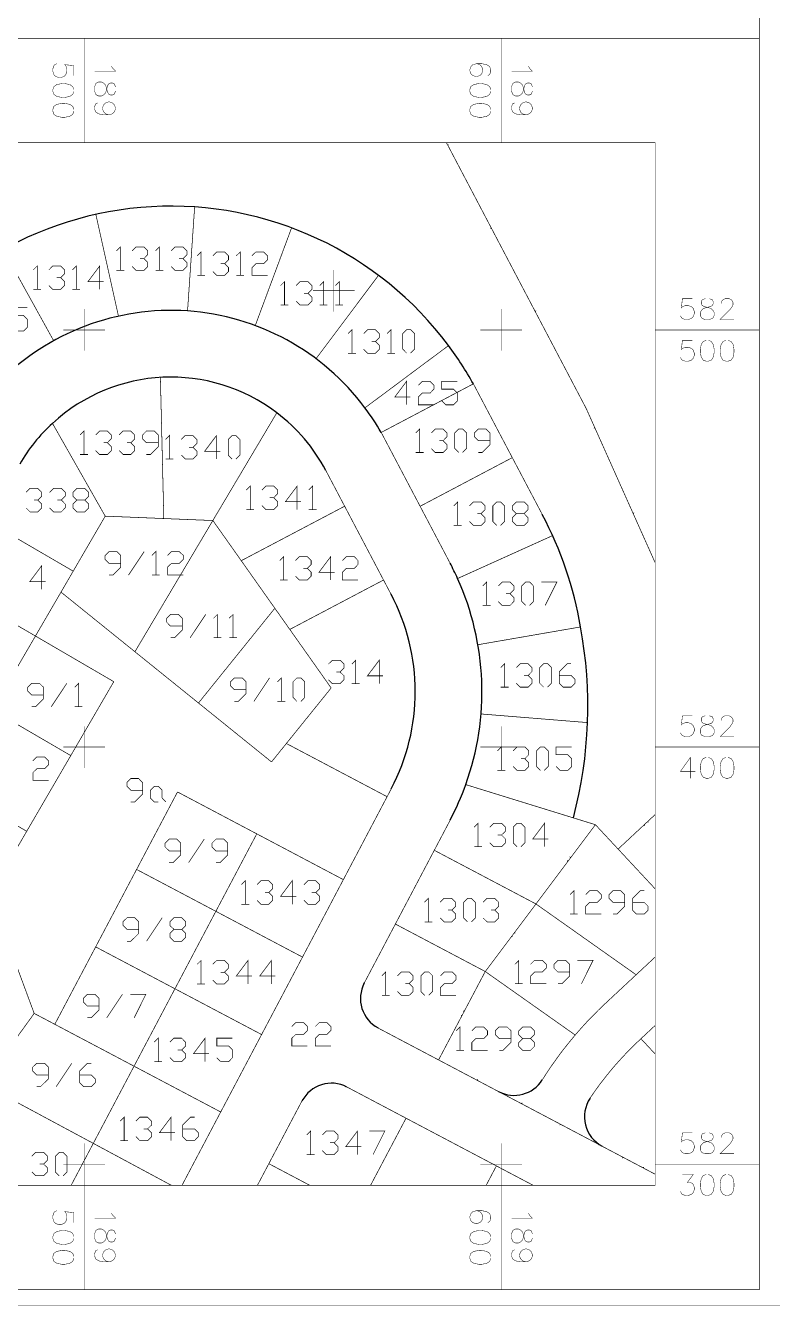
# Model space of a CAD drawing. Extents: x 489 to 720, y 1028 to 1176.
# Drawn here: x 702.1 to 720.23, y 1120.51 to 1151.23 of the extents above; entities that cross this region are included whole.
import ezdxf

# ---------------------------------------------------------------- set-up
doc = ezdxf.new("R2010")
doc.units = 0
doc.header["$MEASUREMENT"] = 0
for name, color, linetype in [('1202', 7, 'Continuous'), ('M1200', 7, 'Continuous'), ('M1280', 7, 'Continuous'), ('TR-SV', 7, 'Continuous'), ('TR_GUSH_MARKS', 7, 'Continuous')]:
    doc.layers.add(name, color=color, linetype=linetype)

msp = doc.modelspace()

# ---------------------------------------------------------------- linework, layer by layer
at = {"color": 136, "linetype": 'Continuous', "ltscale": 0.045455, "const_width": 0.0165}
for points in [[(704.286, 1145.822), (704.379, 1145.916), (704.379, 1145.353)], [(704.661, 1145.822), (704.755, 1145.916), (704.943, 1145.916), (705.036, 1145.822), (705.036, 1145.729), (704.943, 1145.635), (704.849, 1145.635)], [(705.225, 1145.822), (705.318, 1145.916), (705.318, 1145.353)], [(705.6, 1145.822), (705.694, 1145.916), (705.882, 1145.916), (705.975, 1145.822), (705.975, 1145.729), (705.882, 1145.635), (705.787, 1145.635)], [(704.943, 1145.635), (705.036, 1145.541), (705.036, 1145.447), (704.943, 1145.353), (704.755, 1145.353), (704.661, 1145.447)], [(705.882, 1145.635), (705.975, 1145.541), (705.975, 1145.447), (705.882, 1145.353), (705.694, 1145.353), (705.6, 1145.447)], [(706.224, 1145.702), (706.318, 1145.795), (706.318, 1145.232)], [(706.6, 1145.702), (706.693, 1145.795), (706.882, 1145.795), (706.975, 1145.702), (706.975, 1145.607), (706.882, 1145.513), (706.787, 1145.513)], [(706.882, 1145.513), (706.975, 1145.42), (706.975, 1145.326), (706.882, 1145.232), (706.693, 1145.232), (706.6, 1145.326)], [(707.162, 1145.702), (707.257, 1145.795), (707.257, 1145.232)], [(707.538, 1145.702), (707.632, 1145.795), (707.82, 1145.795), (707.913, 1145.702), (707.913, 1145.607), (707.82, 1145.513), (707.632, 1145.513), (707.538, 1145.42), (707.538, 1145.232), (707.913, 1145.232)], [(702.287, 1145.364), (702.382, 1145.459), (702.382, 1144.895)], [(702.663, 1145.364), (702.757, 1145.459), (702.944, 1145.459), (703.038, 1145.364), (703.038, 1145.271), (702.944, 1145.177), (702.851, 1145.177)], [(703.226, 1145.364), (703.32, 1145.459), (703.32, 1144.895)], [(703.977, 1145.084), (703.601, 1145.084), (703.883, 1145.459), (703.883, 1144.895)], [(704.286, 1145.353), (704.474, 1145.353)], [(705.225, 1145.353), (705.412, 1145.353)], [(706.224, 1145.232), (706.412, 1145.232)], [(707.162, 1145.232), (707.351, 1145.232)], [(702.287, 1144.895), (702.475, 1144.895)], [(702.944, 1145.177), (703.038, 1145.084), (703.038, 1144.989), (702.944, 1144.895), (702.757, 1144.895), (702.663, 1144.989)], [(703.226, 1144.895), (703.413, 1144.895)], [(708.226, 1144.989), (708.32, 1145.082), (708.32, 1144.52)], [(708.601, 1144.989), (708.695, 1145.082), (708.883, 1145.082), (708.977, 1144.989), (708.977, 1144.895), (708.883, 1144.802), (708.79, 1144.802)], [(709.165, 1144.989), (709.258, 1145.082), (709.258, 1144.52)], [(709.54, 1144.989), (709.634, 1145.082), (709.634, 1144.52)], [(708.883, 1144.802), (708.977, 1144.707), (708.977, 1144.614), (708.883, 1144.52), (708.695, 1144.52), (708.601, 1144.614)], [(701.77, 1143.99), (701.865, 1143.896), (702.052, 1143.896), (702.146, 1143.99), (702.146, 1144.178), (702.052, 1144.271), (701.77, 1144.271), (701.77, 1144.46), (702.146, 1144.46)], [(708.226, 1144.52), (708.413, 1144.52)], [(709.165, 1144.52), (709.352, 1144.52)], [(709.54, 1144.52), (709.727, 1144.52)], [(709.846, 1143.835), (709.94, 1143.929), (709.94, 1143.365)], [(710.221, 1143.835), (710.316, 1143.929), (710.503, 1143.929), (710.596, 1143.835), (710.596, 1143.741), (710.503, 1143.647), (710.409, 1143.647)], [(710.785, 1143.835), (710.878, 1143.929), (710.878, 1143.365)], [(711.254, 1143.365), (711.16, 1143.46), (711.16, 1143.835), (711.254, 1143.929), (711.347, 1143.929), (711.442, 1143.835), (711.442, 1143.46), (711.347, 1143.365)], [(709.846, 1143.365), (710.034, 1143.365)], [(710.503, 1143.647), (710.596, 1143.554), (710.596, 1143.46), (710.503, 1143.365), (710.316, 1143.365), (710.221, 1143.46)], [(710.785, 1143.365), (710.972, 1143.365)], [(711.345, 1142.314), (710.969, 1142.314), (711.251, 1142.689), (711.251, 1142.126)], [(711.533, 1142.595), (711.627, 1142.689), (711.815, 1142.689), (711.908, 1142.595), (711.908, 1142.502), (711.815, 1142.407), (711.627, 1142.407), (711.533, 1142.314), (711.533, 1142.126), (711.908, 1142.126)], [(712.096, 1142.22), (712.19, 1142.126), (712.377, 1142.126), (712.471, 1142.22), (712.471, 1142.407), (712.377, 1142.502), (712.096, 1142.502), (712.096, 1142.689), (712.471, 1142.689)], [(711.47, 1141.452), (711.565, 1141.546), (711.565, 1140.982)], [(711.846, 1141.452), (711.94, 1141.546), (712.128, 1141.546), (712.221, 1141.452), (712.221, 1141.359), (712.128, 1141.264), (712.034, 1141.264)], [(712.503, 1140.982), (712.409, 1141.077), (712.409, 1141.452), (712.503, 1141.546), (712.597, 1141.546), (712.691, 1141.452), (712.691, 1141.077), (712.597, 1140.982)], [(712.972, 1140.982), (713.067, 1140.982), (713.254, 1141.17), (713.254, 1141.452), (713.16, 1141.546), (712.972, 1141.546), (712.878, 1141.452), (712.878, 1141.359), (712.972, 1141.264), (713.254, 1141.264)], [(703.41, 1141.403), (703.504, 1141.497), (703.504, 1140.934)], [(703.786, 1141.403), (703.879, 1141.497), (704.067, 1141.497), (704.161, 1141.403), (704.161, 1141.31), (704.067, 1141.215), (703.974, 1141.215)], [(704.067, 1141.215), (704.161, 1141.122), (704.161, 1141.028), (704.067, 1140.934), (703.879, 1140.934), (703.786, 1141.028)], [(704.349, 1141.403), (704.443, 1141.497), (704.63, 1141.497), (704.725, 1141.403), (704.725, 1141.31), (704.63, 1141.215), (704.536, 1141.215)], [(704.63, 1141.215), (704.725, 1141.122), (704.725, 1141.028), (704.63, 1140.934), (704.443, 1140.934), (704.349, 1141.028)], [(705.005, 1140.934), (705.1, 1140.934), (705.287, 1141.122), (705.287, 1141.403), (705.194, 1141.497), (705.005, 1141.497), (704.912, 1141.403), (704.912, 1141.31), (705.005, 1141.215), (705.287, 1141.215)], [(705.466, 1141.295), (705.56, 1141.388), (705.56, 1140.826)], [(705.842, 1141.295), (705.935, 1141.388), (706.122, 1141.388), (706.217, 1141.295), (706.217, 1141.201), (706.122, 1141.106), (706.029, 1141.106)], [(706.78, 1141.013), (706.404, 1141.013), (706.686, 1141.388), (706.686, 1140.826)], [(707.061, 1140.826), (706.968, 1140.919), (706.968, 1141.295), (707.061, 1141.388), (707.155, 1141.388), (707.25, 1141.295), (707.25, 1140.919), (707.155, 1140.826)], [(712.128, 1141.264), (712.221, 1141.17), (712.221, 1141.077), (712.128, 1140.982), (711.94, 1140.982), (711.846, 1141.077)], [(703.41, 1140.934), (703.599, 1140.934)], [(706.122, 1141.106), (706.217, 1141.013), (706.217, 1140.919), (706.122, 1140.826), (705.935, 1140.826), (705.842, 1140.919)], [(711.47, 1140.982), (711.659, 1140.982)], [(705.466, 1140.826), (705.653, 1140.826)], [(702.116, 1140.027), (702.21, 1140.12), (702.397, 1140.12), (702.492, 1140.027), (702.492, 1139.932), (702.397, 1139.839), (702.304, 1139.839)], [(702.679, 1140.027), (702.774, 1140.12), (702.961, 1140.12), (703.054, 1140.027), (703.054, 1139.932), (702.961, 1139.839), (702.867, 1139.839)], [(703.524, 1139.839), (703.618, 1139.745), (703.618, 1139.651), (703.524, 1139.557), (703.336, 1139.557), (703.242, 1139.651), (703.242, 1139.745), (703.336, 1139.839), (703.524, 1139.839), (703.618, 1139.932), (703.618, 1140.027), (703.524, 1140.12), (703.336, 1140.12), (703.242, 1140.027), (703.242, 1139.932), (703.336, 1139.839)], [(707.402, 1140.082), (707.496, 1140.176), (707.496, 1139.613)], [(707.778, 1140.082), (707.871, 1140.176), (708.06, 1140.176), (708.153, 1140.082), (708.153, 1139.988), (708.06, 1139.894), (707.966, 1139.894)], [(708.717, 1139.801), (708.341, 1139.801), (708.622, 1140.176), (708.622, 1139.613)], [(708.904, 1140.082), (708.997, 1140.176), (708.997, 1139.613)], [(702.397, 1139.839), (702.492, 1139.745), (702.492, 1139.651), (702.397, 1139.557), (702.21, 1139.557), (702.116, 1139.651)], [(702.961, 1139.839), (703.054, 1139.745), (703.054, 1139.651), (702.961, 1139.557), (702.774, 1139.557), (702.679, 1139.651)], [(708.06, 1139.894), (708.153, 1139.801), (708.153, 1139.706), (708.06, 1139.613), (707.871, 1139.613), (707.778, 1139.706)], [(712.384, 1139.702), (712.478, 1139.795), (712.478, 1139.232)], [(712.759, 1139.702), (712.853, 1139.795), (713.041, 1139.795), (713.135, 1139.702), (713.135, 1139.607), (713.041, 1139.514), (712.946, 1139.514)], [(713.416, 1139.232), (713.322, 1139.326), (713.322, 1139.702), (713.416, 1139.795), (713.51, 1139.795), (713.604, 1139.702), (713.604, 1139.326), (713.51, 1139.232)], [(714.074, 1139.514), (714.167, 1139.42), (714.167, 1139.326), (714.074, 1139.232), (713.885, 1139.232), (713.792, 1139.326), (713.792, 1139.42), (713.885, 1139.514), (714.074, 1139.514), (714.167, 1139.607), (714.167, 1139.702), (714.074, 1139.795), (713.885, 1139.795), (713.792, 1139.702), (713.792, 1139.607), (713.885, 1139.514)], [(707.402, 1139.613), (707.591, 1139.613)], [(708.904, 1139.613), (709.092, 1139.613)], [(713.041, 1139.514), (713.135, 1139.42), (713.135, 1139.326), (713.041, 1139.232), (712.853, 1139.232), (712.759, 1139.326)], [(712.384, 1139.232), (712.571, 1139.232)], [(704.105, 1138.041), (704.2, 1138.041), (704.387, 1138.229), (704.387, 1138.511), (704.293, 1138.604), (704.105, 1138.604), (704.012, 1138.511), (704.012, 1138.416), (704.105, 1138.323), (704.387, 1138.323)], [(704.575, 1138.041), (704.951, 1138.604)], [(705.138, 1138.511), (705.232, 1138.604), (705.232, 1138.041)], [(705.513, 1138.511), (705.608, 1138.604), (705.795, 1138.604), (705.89, 1138.511), (705.89, 1138.416), (705.795, 1138.323), (705.608, 1138.323), (705.513, 1138.229), (705.513, 1138.041), (705.89, 1138.041)], [(708.209, 1138.388), (708.303, 1138.482), (708.303, 1137.919)], [(708.585, 1138.388), (708.678, 1138.482), (708.867, 1138.482), (708.96, 1138.388), (708.96, 1138.295), (708.867, 1138.201), (708.772, 1138.201)], [(709.524, 1138.106), (709.147, 1138.106), (709.429, 1138.482), (709.429, 1137.919)], [(709.711, 1138.388), (709.805, 1138.482), (709.993, 1138.482), (710.086, 1138.388), (710.086, 1138.295), (709.993, 1138.201), (709.805, 1138.201), (709.711, 1138.106), (709.711, 1137.919), (710.086, 1137.919)], [(702.582, 1137.884), (702.205, 1137.884), (702.487, 1138.259), (702.487, 1137.696)], [(708.867, 1138.201), (708.96, 1138.106), (708.96, 1138.013), (708.867, 1137.919), (708.678, 1137.919), (708.585, 1138.013)], [(705.138, 1138.041), (705.326, 1138.041)], [(708.209, 1137.919), (708.397, 1137.919)], [(713.078, 1137.779), (713.171, 1137.873), (713.171, 1137.31)], [(713.453, 1137.779), (713.547, 1137.873), (713.735, 1137.873), (713.828, 1137.779), (713.828, 1137.686), (713.735, 1137.591), (713.641, 1137.591)], [(714.11, 1137.31), (714.017, 1137.404), (714.017, 1137.779), (714.11, 1137.873), (714.204, 1137.873), (714.297, 1137.779), (714.297, 1137.404), (714.204, 1137.31)], [(714.486, 1137.873), (714.861, 1137.873), (714.579, 1137.31)], [(713.735, 1137.591), (713.828, 1137.498), (713.828, 1137.404), (713.735, 1137.31), (713.547, 1137.31), (713.453, 1137.404)], [(713.078, 1137.31), (713.266, 1137.31)], [(705.584, 1136.534), (705.678, 1136.534), (705.866, 1136.721), (705.866, 1137.003), (705.771, 1137.096), (705.584, 1137.096), (705.491, 1137.003), (705.491, 1136.909), (705.584, 1136.815), (705.866, 1136.815)], [(706.053, 1136.534), (706.429, 1137.096)], [(706.617, 1137.003), (706.71, 1137.096), (706.71, 1136.534)], [(706.992, 1137.003), (707.086, 1137.096), (707.086, 1136.534)], [(706.617, 1136.534), (706.804, 1136.534)], [(706.992, 1136.534), (707.179, 1136.534)], [(709.374, 1135.903), (709.468, 1135.996), (709.655, 1135.996), (709.749, 1135.903), (709.749, 1135.809), (709.655, 1135.714), (709.561, 1135.714)], [(709.936, 1135.903), (710.03, 1135.996), (710.03, 1135.434)], [(710.687, 1135.621), (710.312, 1135.621), (710.594, 1135.996), (710.594, 1135.434)], [(709.655, 1135.714), (709.749, 1135.621), (709.749, 1135.527), (709.655, 1135.434), (709.468, 1135.434), (709.374, 1135.527)], [(713.51, 1135.819), (713.604, 1135.912), (713.604, 1135.349)], [(713.886, 1135.819), (713.979, 1135.912), (714.168, 1135.912), (714.261, 1135.819), (714.261, 1135.724), (714.168, 1135.63), (714.074, 1135.63)], [(714.543, 1135.349), (714.449, 1135.443), (714.449, 1135.819), (714.543, 1135.912), (714.637, 1135.912), (714.73, 1135.819), (714.73, 1135.443), (714.637, 1135.349)], [(714.918, 1135.63), (715.2, 1135.63), (715.294, 1135.537), (715.294, 1135.443), (715.2, 1135.349), (715.012, 1135.349), (714.918, 1135.443), (714.918, 1135.724), (715.107, 1135.912), (715.2, 1135.912)], [(702.25, 1134.878), (702.343, 1134.878), (702.532, 1135.065), (702.532, 1135.347), (702.437, 1135.441), (702.25, 1135.441), (702.155, 1135.347), (702.155, 1135.254), (702.25, 1135.16), (702.532, 1135.16)], [(702.719, 1134.878), (703.094, 1135.441)], [(703.282, 1135.347), (703.376, 1135.441), (703.376, 1134.878)], [(707.116, 1135.007), (707.21, 1135.007), (707.397, 1135.195), (707.397, 1135.477), (707.303, 1135.571), (707.116, 1135.571), (707.021, 1135.477), (707.021, 1135.382), (707.116, 1135.289), (707.397, 1135.289)], [(707.585, 1135.007), (707.96, 1135.571)], [(708.149, 1135.477), (708.242, 1135.571), (708.242, 1135.007)], [(708.618, 1135.007), (708.524, 1135.102), (708.524, 1135.477), (708.618, 1135.571), (708.711, 1135.571), (708.805, 1135.477), (708.805, 1135.102), (708.711, 1135.007)], [(709.936, 1135.434), (710.125, 1135.434)], [(714.168, 1135.63), (714.261, 1135.537), (714.261, 1135.443), (714.168, 1135.349), (713.979, 1135.349), (713.886, 1135.443)], [(713.51, 1135.349), (713.699, 1135.349)], [(703.282, 1134.878), (703.469, 1134.878)], [(708.149, 1135.007), (708.336, 1135.007)], [(713.433, 1133.821), (713.527, 1133.914), (713.527, 1133.352)], [(713.809, 1133.821), (713.902, 1133.914), (714.09, 1133.914), (714.184, 1133.821), (714.184, 1133.727), (714.09, 1133.632), (713.996, 1133.632)], [(714.466, 1133.352), (714.371, 1133.445), (714.371, 1133.821), (714.466, 1133.914), (714.559, 1133.914), (714.653, 1133.821), (714.653, 1133.445), (714.559, 1133.352)], [(714.841, 1133.445), (714.935, 1133.352), (715.122, 1133.352), (715.217, 1133.445), (715.217, 1133.632), (715.122, 1133.727), (714.841, 1133.727), (714.841, 1133.914), (715.217, 1133.914)], [(702.278, 1133.579), (702.372, 1133.673), (702.56, 1133.673), (702.654, 1133.579), (702.654, 1133.486), (702.56, 1133.391), (702.372, 1133.391), (702.278, 1133.298), (702.278, 1133.11), (702.654, 1133.11)], [(714.09, 1133.632), (714.184, 1133.539), (714.184, 1133.445), (714.09, 1133.352), (713.902, 1133.352), (713.809, 1133.445)], [(713.433, 1133.352), (713.62, 1133.352)], [(704.629, 1132.594), (704.724, 1132.594), (704.911, 1132.782), (704.911, 1133.063), (704.818, 1133.157), (704.629, 1133.157), (704.536, 1133.063), (704.536, 1132.97), (704.629, 1132.876), (704.911, 1132.876)], [(705.287, 1132.594), (705.193, 1132.594), (705.099, 1132.688), (705.099, 1132.876), (705.193, 1132.97), (705.287, 1132.97), (705.38, 1132.876), (705.38, 1132.688)], [(705.38, 1132.688), (705.475, 1132.594)], [(712.874, 1131.988), (712.968, 1132.082), (712.968, 1131.519)], [(713.249, 1131.988), (713.343, 1132.082), (713.53, 1132.082), (713.625, 1131.988), (713.625, 1131.894), (713.53, 1131.801), (713.436, 1131.801)], [(713.905, 1131.519), (713.812, 1131.613), (713.812, 1131.988), (713.905, 1132.082), (714, 1132.082), (714.094, 1131.988), (714.094, 1131.613), (714, 1131.519)], [(714.657, 1131.706), (714.282, 1131.706), (714.563, 1132.082), (714.563, 1131.519)], [(705.549, 1131.137), (705.642, 1131.137), (705.83, 1131.326), (705.83, 1131.606), (705.736, 1131.701), (705.549, 1131.701), (705.454, 1131.606), (705.454, 1131.513), (705.549, 1131.419), (705.83, 1131.419)], [(706.018, 1131.137), (706.393, 1131.701)], [(706.675, 1131.137), (706.769, 1131.137), (706.957, 1131.326), (706.957, 1131.606), (706.862, 1131.701), (706.675, 1131.701), (706.58, 1131.606), (706.58, 1131.513), (706.675, 1131.419), (706.957, 1131.419)], [(713.53, 1131.801), (713.625, 1131.706), (713.625, 1131.613), (713.53, 1131.519), (713.343, 1131.519), (713.249, 1131.613)], [(712.874, 1131.519), (713.061, 1131.519)], [(707.286, 1130.609), (707.379, 1130.703), (707.379, 1130.139)], [(707.661, 1130.609), (707.755, 1130.703), (707.943, 1130.703), (708.036, 1130.609), (708.036, 1130.515), (707.943, 1130.421), (707.849, 1130.421)], [(708.6, 1130.327), (708.225, 1130.327), (708.505, 1130.703), (708.505, 1130.139)], [(708.787, 1130.609), (708.882, 1130.703), (709.069, 1130.703), (709.163, 1130.609), (709.163, 1130.515), (709.069, 1130.421), (708.975, 1130.421)], [(715.175, 1130.371), (715.268, 1130.464), (715.268, 1129.902)], [(715.55, 1130.371), (715.644, 1130.464), (715.832, 1130.464), (715.925, 1130.371), (715.925, 1130.277), (715.832, 1130.182), (715.644, 1130.182), (715.55, 1130.089), (715.55, 1129.902), (715.925, 1129.902)], [(716.207, 1129.902), (716.301, 1129.902), (716.488, 1130.089), (716.488, 1130.371), (716.394, 1130.464), (716.207, 1130.464), (716.113, 1130.371), (716.113, 1130.277), (716.207, 1130.182), (716.488, 1130.182)], [(716.676, 1130.182), (716.958, 1130.182), (717.051, 1130.089), (717.051, 1129.995), (716.958, 1129.902), (716.77, 1129.902), (716.676, 1129.995), (716.676, 1130.277), (716.863, 1130.464), (716.958, 1130.464)], [(707.943, 1130.421), (708.036, 1130.327), (708.036, 1130.234), (707.943, 1130.139), (707.755, 1130.139), (707.661, 1130.234)], [(709.069, 1130.421), (709.163, 1130.327), (709.163, 1130.234), (709.069, 1130.139), (708.882, 1130.139), (708.787, 1130.234)], [(711.682, 1130.186), (711.775, 1130.279), (711.775, 1129.716)], [(712.057, 1130.186), (712.151, 1130.279), (712.338, 1130.279), (712.432, 1130.186), (712.432, 1130.091), (712.338, 1129.998), (712.244, 1129.998)], [(712.713, 1129.716), (712.62, 1129.81), (712.62, 1130.186), (712.713, 1130.279), (712.808, 1130.279), (712.901, 1130.186), (712.901, 1129.81), (712.808, 1129.716)], [(713.088, 1130.186), (713.183, 1130.279), (713.37, 1130.279), (713.465, 1130.186), (713.465, 1130.091), (713.37, 1129.998), (713.277, 1129.998)], [(707.286, 1130.139), (707.474, 1130.139)], [(712.338, 1129.998), (712.432, 1129.904), (712.432, 1129.81), (712.338, 1129.716), (712.151, 1129.716), (712.057, 1129.81)], [(713.37, 1129.998), (713.465, 1129.904), (713.465, 1129.81), (713.37, 1129.716), (713.183, 1129.716), (713.088, 1129.81)], [(715.175, 1129.902), (715.362, 1129.902)], [(704.54, 1129.252), (704.633, 1129.252), (704.821, 1129.439), (704.821, 1129.721), (704.727, 1129.814), (704.54, 1129.814), (704.445, 1129.721), (704.445, 1129.627), (704.54, 1129.534), (704.821, 1129.534)], [(705.009, 1129.252), (705.384, 1129.814)], [(705.853, 1129.534), (705.947, 1129.439), (705.947, 1129.345), (705.853, 1129.252), (705.666, 1129.252), (705.571, 1129.345), (705.571, 1129.439), (705.666, 1129.534), (705.853, 1129.534), (705.947, 1129.627), (705.947, 1129.721), (705.853, 1129.814), (705.666, 1129.814), (705.571, 1129.721), (705.571, 1129.627), (705.666, 1129.534)], [(711.682, 1129.716), (711.869, 1129.716)], [(706.222, 1128.696), (706.316, 1128.789), (706.316, 1128.227)], [(706.597, 1128.696), (706.692, 1128.789), (706.879, 1128.789), (706.974, 1128.696), (706.974, 1128.602), (706.879, 1128.507), (706.785, 1128.507)], [(707.536, 1128.414), (707.161, 1128.414), (707.443, 1128.789), (707.443, 1128.227)], [(708.1, 1128.414), (707.724, 1128.414), (708.005, 1128.789), (708.005, 1128.227)], [(713.852, 1128.698), (713.946, 1128.791), (713.946, 1128.229)], [(714.228, 1128.698), (714.321, 1128.791), (714.51, 1128.791), (714.603, 1128.698), (714.603, 1128.604), (714.51, 1128.51), (714.321, 1128.51), (714.228, 1128.416), (714.228, 1128.229), (714.603, 1128.229)], [(714.885, 1128.229), (714.979, 1128.229), (715.167, 1128.416), (715.167, 1128.698), (715.072, 1128.791), (714.885, 1128.791), (714.791, 1128.698), (714.791, 1128.604), (714.885, 1128.51), (715.167, 1128.51)], [(715.354, 1128.791), (715.729, 1128.791), (715.449, 1128.229)], [(706.879, 1128.507), (706.974, 1128.414), (706.974, 1128.32), (706.879, 1128.227), (706.692, 1128.227), (706.597, 1128.32)], [(710.657, 1128.421), (710.751, 1128.515), (710.751, 1127.952)], [(711.032, 1128.421), (711.126, 1128.515), (711.313, 1128.515), (711.408, 1128.421), (711.408, 1128.328), (711.313, 1128.234), (711.22, 1128.234)], [(711.688, 1127.952), (711.595, 1128.046), (711.595, 1128.421), (711.688, 1128.515), (711.783, 1128.515), (711.877, 1128.421), (711.877, 1128.046), (711.783, 1127.952)], [(712.065, 1128.421), (712.158, 1128.515), (712.346, 1128.515), (712.44, 1128.421), (712.44, 1128.328), (712.346, 1128.234), (712.158, 1128.234), (712.065, 1128.139), (712.065, 1127.952), (712.44, 1127.952)], [(706.222, 1128.227), (706.41, 1128.227)], [(711.313, 1128.234), (711.408, 1128.139), (711.408, 1128.046), (711.313, 1127.952), (711.126, 1127.952), (711.032, 1128.046)], [(713.852, 1128.229), (714.041, 1128.229)], [(703.583, 1127.413), (703.677, 1127.413), (703.865, 1127.602), (703.865, 1127.882), (703.771, 1127.977), (703.583, 1127.977), (703.49, 1127.882), (703.49, 1127.789), (703.583, 1127.695), (703.865, 1127.695)], [(704.052, 1127.413), (704.428, 1127.977)], [(704.616, 1127.977), (704.991, 1127.977), (704.71, 1127.413)], [(710.657, 1127.952), (710.844, 1127.952)], [(708.496, 1127.203), (708.591, 1127.297), (708.778, 1127.297), (708.871, 1127.203), (708.871, 1127.11), (708.778, 1127.015), (708.591, 1127.015), (708.496, 1126.921), (708.496, 1126.734), (708.871, 1126.734)], [(709.059, 1127.203), (709.153, 1127.297), (709.341, 1127.297), (709.435, 1127.203), (709.435, 1127.11), (709.341, 1127.015), (709.153, 1127.015), (709.059, 1126.921), (709.059, 1126.734), (709.435, 1126.734)], [(712.443, 1127.102), (712.537, 1127.195), (712.537, 1126.632)], [(712.818, 1127.102), (712.912, 1127.195), (713.1, 1127.195), (713.194, 1127.102), (713.194, 1127.007), (713.1, 1126.914), (712.912, 1126.914), (712.818, 1126.82), (712.818, 1126.632), (713.194, 1126.632)], [(713.476, 1126.632), (713.569, 1126.632), (713.757, 1126.82), (713.757, 1127.102), (713.663, 1127.195), (713.476, 1127.195), (713.382, 1127.102), (713.382, 1127.007), (713.476, 1126.914), (713.757, 1126.914)], [(714.226, 1126.914), (714.32, 1126.82), (714.32, 1126.726), (714.226, 1126.632), (714.038, 1126.632), (713.945, 1126.726), (713.945, 1126.82), (714.038, 1126.914), (714.226, 1126.914), (714.32, 1127.007), (714.32, 1127.102), (714.226, 1127.195), (714.038, 1127.195), (713.945, 1127.102), (713.945, 1127.007), (714.038, 1126.914)], [(705.193, 1126.83), (705.287, 1126.924), (705.287, 1126.361)], [(705.569, 1126.83), (705.662, 1126.924), (705.851, 1126.924), (705.944, 1126.83), (705.944, 1126.737), (705.851, 1126.643), (705.757, 1126.643)], [(706.508, 1126.549), (706.132, 1126.549), (706.413, 1126.924), (706.413, 1126.361)], [(706.695, 1126.455), (706.79, 1126.361), (706.977, 1126.361), (707.07, 1126.455), (707.07, 1126.643), (706.977, 1126.737), (706.695, 1126.737), (706.695, 1126.924), (707.07, 1126.924)], [(705.851, 1126.643), (705.944, 1126.549), (705.944, 1126.455), (705.851, 1126.361), (705.662, 1126.361), (705.569, 1126.455)], [(712.443, 1126.632), (712.63, 1126.632)], [(702.369, 1125.761), (702.462, 1125.761), (702.65, 1125.948), (702.65, 1126.23), (702.557, 1126.323), (702.369, 1126.323), (702.275, 1126.23), (702.275, 1126.136), (702.369, 1126.041), (702.65, 1126.041)], [(702.838, 1125.761), (703.213, 1126.323)], [(703.401, 1126.041), (703.683, 1126.041), (703.776, 1125.948), (703.776, 1125.854), (703.683, 1125.761), (703.495, 1125.761), (703.401, 1125.854), (703.401, 1126.136), (703.588, 1126.323), (703.683, 1126.323)], [(705.193, 1126.361), (705.382, 1126.361)], [(704.376, 1124.935), (704.47, 1125.028), (704.47, 1124.465)], [(704.752, 1124.935), (704.845, 1125.028), (705.033, 1125.028), (705.127, 1124.935), (705.127, 1124.84), (705.033, 1124.747), (704.94, 1124.747)], [(705.691, 1124.653), (705.315, 1124.653), (705.596, 1125.028), (705.596, 1124.465)], [(705.878, 1124.747), (706.16, 1124.747), (706.253, 1124.653), (706.253, 1124.56), (706.16, 1124.465), (705.971, 1124.465), (705.878, 1124.56), (705.878, 1124.84), (706.066, 1125.028), (706.16, 1125.028)], [(705.033, 1124.747), (705.127, 1124.653), (705.127, 1124.56), (705.033, 1124.465), (704.845, 1124.465), (704.752, 1124.56)], [(708.852, 1124.601), (708.946, 1124.695), (708.946, 1124.131)], [(709.228, 1124.601), (709.321, 1124.695), (709.51, 1124.695), (709.603, 1124.601), (709.603, 1124.507), (709.51, 1124.413), (709.416, 1124.413)], [(710.167, 1124.32), (709.791, 1124.32), (710.072, 1124.695), (710.072, 1124.131)], [(710.354, 1124.695), (710.729, 1124.695), (710.447, 1124.131)], [(704.376, 1124.465), (704.565, 1124.465)], [(709.51, 1124.413), (709.603, 1124.32), (709.603, 1124.226), (709.51, 1124.131), (709.321, 1124.131), (709.228, 1124.226)], [(702.253, 1124.09), (702.347, 1124.184), (702.535, 1124.184), (702.629, 1124.09), (702.629, 1123.996), (702.535, 1123.902), (702.442, 1123.902)], [(702.911, 1123.621), (702.817, 1123.714), (702.817, 1124.09), (702.911, 1124.184), (703.004, 1124.184), (703.099, 1124.09), (703.099, 1123.714), (703.004, 1123.621)], [(708.852, 1124.131), (709.041, 1124.131)], [(702.535, 1123.902), (702.629, 1123.809), (702.629, 1123.714), (702.535, 1123.621), (702.347, 1123.621), (702.253, 1123.714)]]:
    msp.add_lwpolyline(points, dxfattribs=at)
at = {"layer": '1202', "color": 7, "linetype": 'Continuous', "ltscale": 0.045455, "const_width": 0.0112}
for points in [[(709.502, 1145.366), (709.502, 1144.365)], [(710.003, 1144.865), (709.002, 1144.865)]]:
    msp.add_lwpolyline(points, dxfattribs=at)
at = {"layer": 'M1200', "color": 7, "linetype": 'Continuous', "ltscale": 0.045455, "const_width": 0.0112}
for points in [[(692.19, 1123.391), (717.218, 1123.391), (717.218, 1148.42), (692.19, 1148.42)], [(717.218, 1148.42), (692.19, 1148.42), (692.19, 1123.391)]]:
    msp.add_lwpolyline(points, dxfattribs=at)
at = {"layer": 'M1280', "color": 7, "linetype": 'Continuous', "ltscale": 0.045455, "const_width": 0.0112}
for points in [[(720.221, 1120.515), (675.028, 1120.515), (675.028, 1157.399), (720.221, 1157.399)], [(689.687, 1150.923), (689.687, 1152.424), (719.721, 1152.424), (719.721, 1150.923)], [(689.687, 1120.889), (719.721, 1120.889), (719.721, 1150.923), (689.687, 1150.923)]]:
    msp.add_lwpolyline(points, dxfattribs=at)
at = {"layer": 'TR-SV', "color": 7, "linetype": 'Continuous', "ltscale": 0.045455, "const_width": 0.0112}
for points in [[(703.51, 1150.923), (703.51, 1148.42)], [(713.521, 1150.923), (713.521, 1148.42)], [(703.26, 1150.029), (703.26, 1150.268), (703.045, 1150.291), (703.069, 1150.268), (703.093, 1150.196), (703.093, 1150.124), (703.069, 1150.053), (703.021, 1150.005), (702.95, 1149.981), (702.902, 1149.981), (702.83, 1150.005), (702.783, 1150.053), (702.759, 1150.124), (702.759, 1150.196), (702.783, 1150.268), (702.807, 1150.291), (702.854, 1150.315)], [(704.166, 1150.255), (704.19, 1150.207), (704.261, 1150.136), (703.76, 1150.136)], [(713.2, 1150.029), (713.247, 1150.053), (713.271, 1150.124), (713.271, 1150.172), (713.247, 1150.244), (713.176, 1150.291), (713.057, 1150.315), (712.937, 1150.315), (712.842, 1150.291), (712.794, 1150.244), (712.77, 1150.172), (712.77, 1150.148), (712.794, 1150.077), (712.842, 1150.029), (712.913, 1150.005), (712.937, 1150.005), (713.009, 1150.029), (713.057, 1150.077), (713.08, 1150.148), (713.08, 1150.172), (713.057, 1150.244), (713.009, 1150.291), (712.937, 1150.315)], [(714.177, 1150.255), (714.201, 1150.207), (714.272, 1150.136), (713.771, 1150.136)], [(703.26, 1149.695), (703.236, 1149.766), (703.165, 1149.814), (703.045, 1149.838), (702.974, 1149.838), (702.854, 1149.814), (702.783, 1149.766), (702.759, 1149.695), (702.759, 1149.647), (702.783, 1149.576), (702.854, 1149.529), (702.974, 1149.505), (703.045, 1149.505), (703.165, 1149.529), (703.236, 1149.576), (703.26, 1149.647)], [(704.261, 1149.755), (704.237, 1149.827), (704.19, 1149.851), (704.142, 1149.851), (704.094, 1149.827), (704.07, 1149.779), (704.046, 1149.684), (704.022, 1149.612), (703.975, 1149.564), (703.927, 1149.54), (703.855, 1149.54), (703.808, 1149.564), (703.784, 1149.588), (703.76, 1149.66), (703.76, 1149.755), (703.784, 1149.827), (703.808, 1149.851), (703.855, 1149.874), (703.927, 1149.874), (703.975, 1149.851), (704.022, 1149.803), (704.046, 1149.731), (704.07, 1149.636), (704.094, 1149.588), (704.142, 1149.564), (704.19, 1149.564), (704.237, 1149.588), (704.261, 1149.66)], [(713.271, 1149.695), (713.247, 1149.766), (713.176, 1149.814), (713.057, 1149.838), (712.985, 1149.838), (712.866, 1149.814), (712.794, 1149.766), (712.77, 1149.695), (712.77, 1149.647), (712.794, 1149.576), (712.866, 1149.529), (712.985, 1149.505), (713.057, 1149.505), (713.176, 1149.529), (713.247, 1149.576), (713.271, 1149.647)], [(714.272, 1149.755), (714.249, 1149.827), (714.201, 1149.851), (714.153, 1149.851), (714.105, 1149.827), (714.082, 1149.779), (714.058, 1149.684), (714.034, 1149.612), (713.986, 1149.564), (713.938, 1149.54), (713.867, 1149.54), (713.819, 1149.564), (713.795, 1149.588), (713.771, 1149.66), (713.771, 1149.755), (713.795, 1149.827), (713.819, 1149.851), (713.867, 1149.874), (713.938, 1149.874), (713.986, 1149.851), (714.034, 1149.803), (714.058, 1149.731), (714.082, 1149.636), (714.105, 1149.588), (714.153, 1149.564), (714.201, 1149.564), (714.249, 1149.588), (714.272, 1149.66)], [(703.26, 1149.219), (703.236, 1149.29), (703.165, 1149.338), (703.045, 1149.362), (702.974, 1149.362), (702.854, 1149.338), (702.783, 1149.29), (702.759, 1149.219), (702.759, 1149.171), (702.783, 1149.099), (702.854, 1149.052), (702.974, 1149.028), (703.045, 1149.028), (703.165, 1149.052), (703.236, 1149.099), (703.26, 1149.171)], [(704.094, 1149.087), (704.022, 1149.111), (703.975, 1149.159), (703.951, 1149.23), (703.951, 1149.254), (703.975, 1149.326), (704.022, 1149.373), (704.094, 1149.397), (704.118, 1149.397), (704.19, 1149.373), (704.237, 1149.326), (704.261, 1149.254), (704.261, 1149.23), (704.237, 1149.159), (704.19, 1149.111), (704.094, 1149.087), (703.975, 1149.087), (703.855, 1149.111), (703.784, 1149.159), (703.76, 1149.23), (703.76, 1149.278), (703.784, 1149.349), (703.832, 1149.373)], [(713.271, 1149.219), (713.247, 1149.29), (713.176, 1149.338), (713.057, 1149.362), (712.985, 1149.362), (712.866, 1149.338), (712.794, 1149.29), (712.77, 1149.219), (712.77, 1149.171), (712.794, 1149.099), (712.866, 1149.052), (712.985, 1149.028), (713.057, 1149.028), (713.176, 1149.052), (713.247, 1149.099), (713.271, 1149.171)], [(714.105, 1149.087), (714.034, 1149.111), (713.986, 1149.159), (713.962, 1149.23), (713.962, 1149.254), (713.986, 1149.326), (714.034, 1149.373), (714.105, 1149.397), (714.129, 1149.397), (714.201, 1149.373), (714.249, 1149.326), (714.272, 1149.254), (714.272, 1149.23), (714.249, 1149.159), (714.201, 1149.111), (714.105, 1149.087), (713.986, 1149.087), (713.867, 1149.111), (713.795, 1149.159), (713.771, 1149.23), (713.771, 1149.278), (713.795, 1149.349), (713.843, 1149.373)], [(718.112, 1144.674), (717.874, 1144.674), (717.85, 1144.46), (717.874, 1144.484), (717.945, 1144.507), (718.017, 1144.507), (718.088, 1144.484), (718.136, 1144.436), (718.16, 1144.364), (718.16, 1144.316), (718.136, 1144.245), (718.088, 1144.198), (718.017, 1144.174), (717.945, 1144.174), (717.874, 1144.198), (717.85, 1144.222), (717.826, 1144.269)], [(718.422, 1144.674), (718.351, 1144.651), (718.327, 1144.603), (718.327, 1144.555), (718.351, 1144.507), (718.399, 1144.484), (718.494, 1144.46), (718.566, 1144.436), (718.613, 1144.388), (718.637, 1144.34), (718.637, 1144.269), (718.613, 1144.222), (718.59, 1144.198), (718.518, 1144.174), (718.422, 1144.174), (718.351, 1144.198), (718.327, 1144.222), (718.303, 1144.269), (718.303, 1144.34), (718.327, 1144.388), (718.375, 1144.436), (718.446, 1144.46), (718.542, 1144.484), (718.59, 1144.507), (718.613, 1144.555), (718.613, 1144.603), (718.59, 1144.651), (718.518, 1144.674)], [(718.803, 1144.555), (718.803, 1144.579), (718.827, 1144.627), (718.851, 1144.651), (718.899, 1144.674), (718.994, 1144.674), (719.042, 1144.651), (719.066, 1144.627), (719.09, 1144.579), (719.09, 1144.531), (719.066, 1144.484), (719.018, 1144.412), (718.779, 1144.174), (719.113, 1144.174)], [(703.51, 1144.424), (703.51, 1143.423)], [(713.521, 1144.424), (713.521, 1143.423)], [(704.01, 1143.923), (703.009, 1143.923)], [(714.021, 1143.923), (713.02, 1143.923)], [(717.218, 1143.923), (719.721, 1143.923)], [(718.112, 1143.673), (717.874, 1143.673), (717.85, 1143.459), (717.874, 1143.482), (717.945, 1143.506), (718.017, 1143.506), (718.088, 1143.482), (718.136, 1143.435), (718.16, 1143.363), (718.16, 1143.315), (718.136, 1143.244), (718.088, 1143.197), (718.017, 1143.173), (717.945, 1143.173), (717.874, 1143.197), (717.85, 1143.221), (717.826, 1143.268)], [(718.446, 1143.673), (718.375, 1143.649), (718.327, 1143.578), (718.303, 1143.459), (718.303, 1143.387), (718.327, 1143.268), (718.375, 1143.197), (718.446, 1143.173), (718.494, 1143.173), (718.566, 1143.197), (718.613, 1143.268), (718.637, 1143.387), (718.637, 1143.459), (718.613, 1143.578), (718.566, 1143.649), (718.494, 1143.673)], [(718.922, 1143.673), (718.851, 1143.649), (718.803, 1143.578), (718.779, 1143.459), (718.779, 1143.387), (718.803, 1143.268), (718.851, 1143.197), (718.922, 1143.173), (718.97, 1143.173), (719.042, 1143.197), (719.09, 1143.268), (719.113, 1143.387), (719.113, 1143.459), (719.09, 1143.578), (719.042, 1143.649), (718.97, 1143.673)], [(718.112, 1134.663), (717.874, 1134.663), (717.85, 1134.448), (717.874, 1134.472), (717.945, 1134.496), (718.017, 1134.496), (718.088, 1134.472), (718.136, 1134.424), (718.16, 1134.353), (718.16, 1134.305), (718.136, 1134.234), (718.088, 1134.186), (718.017, 1134.163), (717.945, 1134.163), (717.874, 1134.186), (717.85, 1134.21), (717.826, 1134.257)], [(718.422, 1134.663), (718.351, 1134.639), (718.327, 1134.591), (718.327, 1134.544), (718.351, 1134.496), (718.399, 1134.472), (718.494, 1134.448), (718.566, 1134.424), (718.613, 1134.377), (718.637, 1134.329), (718.637, 1134.257), (718.613, 1134.21), (718.59, 1134.186), (718.518, 1134.163), (718.422, 1134.163), (718.351, 1134.186), (718.327, 1134.21), (718.303, 1134.257), (718.303, 1134.329), (718.327, 1134.377), (718.375, 1134.424), (718.446, 1134.448), (718.542, 1134.472), (718.59, 1134.496), (718.613, 1134.544), (718.613, 1134.591), (718.59, 1134.639), (718.518, 1134.663)], [(718.803, 1134.544), (718.803, 1134.568), (718.827, 1134.615), (718.851, 1134.639), (718.899, 1134.663), (718.994, 1134.663), (719.042, 1134.639), (719.066, 1134.615), (719.09, 1134.568), (719.09, 1134.52), (719.066, 1134.472), (719.018, 1134.401), (718.779, 1134.163), (719.113, 1134.163)], [(703.51, 1134.413), (703.51, 1133.412)], [(713.521, 1134.413), (713.521, 1133.412)], [(704.01, 1133.912), (703.009, 1133.912)], [(714.021, 1133.912), (713.02, 1133.912)], [(717.218, 1133.912), (719.721, 1133.912)], [(718.065, 1133.162), (718.065, 1133.662), (717.826, 1133.328), (718.184, 1133.328)], [(718.446, 1133.662), (718.375, 1133.638), (718.327, 1133.566), (718.303, 1133.447), (718.303, 1133.376), (718.327, 1133.256), (718.375, 1133.185), (718.446, 1133.162), (718.494, 1133.162), (718.566, 1133.185), (718.613, 1133.256), (718.637, 1133.376), (718.637, 1133.447), (718.613, 1133.566), (718.566, 1133.638), (718.494, 1133.662)], [(718.922, 1133.662), (718.851, 1133.638), (718.803, 1133.566), (718.779, 1133.447), (718.779, 1133.376), (718.803, 1133.256), (718.851, 1133.185), (718.922, 1133.162), (718.97, 1133.162), (719.042, 1133.185), (719.09, 1133.256), (719.113, 1133.376), (719.113, 1133.447), (719.09, 1133.566), (719.042, 1133.638), (718.97, 1133.662)], [(718.112, 1124.652), (717.874, 1124.652), (717.85, 1124.437), (717.874, 1124.461), (717.945, 1124.485), (718.017, 1124.485), (718.088, 1124.461), (718.136, 1124.413), (718.16, 1124.341), (718.16, 1124.294), (718.136, 1124.222), (718.088, 1124.174), (718.017, 1124.151), (717.945, 1124.151), (717.874, 1124.174), (717.85, 1124.198), (717.826, 1124.246)], [(718.422, 1124.652), (718.351, 1124.628), (718.327, 1124.58), (718.327, 1124.532), (718.351, 1124.485), (718.399, 1124.461), (718.494, 1124.437), (718.566, 1124.413), (718.613, 1124.365), (718.637, 1124.318), (718.637, 1124.246), (718.613, 1124.198), (718.59, 1124.174), (718.518, 1124.151), (718.422, 1124.151), (718.351, 1124.174), (718.327, 1124.198), (718.303, 1124.246), (718.303, 1124.318), (718.327, 1124.365), (718.375, 1124.413), (718.446, 1124.437), (718.542, 1124.461), (718.59, 1124.485), (718.613, 1124.532), (718.613, 1124.58), (718.59, 1124.628), (718.518, 1124.652)], [(718.803, 1124.532), (718.803, 1124.556), (718.827, 1124.604), (718.851, 1124.628), (718.899, 1124.652), (718.994, 1124.652), (719.042, 1124.628), (719.066, 1124.604), (719.09, 1124.556), (719.09, 1124.509), (719.066, 1124.461), (719.018, 1124.389), (718.779, 1124.151), (719.113, 1124.151)], [(703.51, 1124.402), (703.51, 1123.401)], [(713.521, 1124.402), (713.521, 1123.401)], [(704.01, 1123.901), (703.009, 1123.901)], [(714.021, 1123.901), (713.02, 1123.901)], [(717.218, 1123.901), (719.721, 1123.901)], [(703.51, 1123.391), (703.51, 1120.889)], [(713.521, 1123.391), (713.521, 1120.889)], [(717.874, 1123.651), (718.136, 1123.651), (717.993, 1123.46), (718.065, 1123.46), (718.112, 1123.436), (718.136, 1123.412), (718.16, 1123.34), (718.16, 1123.293), (718.136, 1123.221), (718.088, 1123.173), (718.017, 1123.149), (717.945, 1123.149), (717.874, 1123.173), (717.85, 1123.197), (717.826, 1123.245)], [(718.446, 1123.651), (718.375, 1123.627), (718.327, 1123.555), (718.303, 1123.436), (718.303, 1123.364), (718.327, 1123.245), (718.375, 1123.173), (718.446, 1123.149), (718.494, 1123.149), (718.566, 1123.173), (718.613, 1123.245), (718.637, 1123.364), (718.637, 1123.436), (718.613, 1123.555), (718.566, 1123.627), (718.494, 1123.651)], [(718.922, 1123.651), (718.851, 1123.627), (718.803, 1123.555), (718.779, 1123.436), (718.779, 1123.364), (718.803, 1123.245), (718.851, 1123.173), (718.922, 1123.149), (718.97, 1123.149), (719.042, 1123.173), (719.09, 1123.245), (719.113, 1123.364), (719.113, 1123.436), (719.09, 1123.555), (719.042, 1123.627), (718.97, 1123.651)], [(703.26, 1122.497), (703.26, 1122.736), (703.045, 1122.76), (703.069, 1122.736), (703.093, 1122.664), (703.093, 1122.593), (703.069, 1122.521), (703.021, 1122.473), (702.95, 1122.449), (702.902, 1122.449), (702.83, 1122.473), (702.783, 1122.521), (702.759, 1122.593), (702.759, 1122.664), (702.783, 1122.736), (702.807, 1122.76), (702.854, 1122.784)], [(713.2, 1122.497), (713.247, 1122.521), (713.271, 1122.593), (713.271, 1122.64), (713.247, 1122.712), (713.176, 1122.76), (713.057, 1122.784), (712.937, 1122.784), (712.842, 1122.76), (712.794, 1122.712), (712.77, 1122.64), (712.77, 1122.616), (712.794, 1122.545), (712.842, 1122.497), (712.913, 1122.473), (712.937, 1122.473), (713.009, 1122.497), (713.057, 1122.545), (713.08, 1122.616), (713.08, 1122.64), (713.057, 1122.712), (713.009, 1122.76), (712.937, 1122.784)], [(704.166, 1122.724), (704.19, 1122.677), (704.261, 1122.605), (703.76, 1122.605)], [(714.177, 1122.724), (714.201, 1122.677), (714.272, 1122.605), (713.771, 1122.605)], [(703.26, 1122.164), (703.236, 1122.236), (703.165, 1122.284), (703.045, 1122.307), (702.974, 1122.307), (702.854, 1122.284), (702.783, 1122.236), (702.759, 1122.164), (702.759, 1122.116), (702.783, 1122.045), (702.854, 1121.997), (702.974, 1121.973), (703.045, 1121.973), (703.165, 1121.997), (703.236, 1122.045), (703.26, 1122.116)], [(704.261, 1122.223), (704.237, 1122.295), (704.19, 1122.319), (704.142, 1122.319), (704.094, 1122.295), (704.07, 1122.247), (704.046, 1122.152), (704.022, 1122.08), (703.975, 1122.032), (703.927, 1122.009), (703.855, 1122.009), (703.808, 1122.032), (703.784, 1122.056), (703.76, 1122.128), (703.76, 1122.223), (703.784, 1122.295), (703.808, 1122.319), (703.855, 1122.343), (703.927, 1122.343), (703.975, 1122.319), (704.022, 1122.271), (704.046, 1122.199), (704.07, 1122.104), (704.094, 1122.056), (704.142, 1122.032), (704.19, 1122.032), (704.237, 1122.056), (704.261, 1122.128)], [(713.271, 1122.164), (713.247, 1122.236), (713.176, 1122.284), (713.057, 1122.307), (712.985, 1122.307), (712.866, 1122.284), (712.794, 1122.236), (712.77, 1122.164), (712.77, 1122.116), (712.794, 1122.045), (712.866, 1121.997), (712.985, 1121.973), (713.057, 1121.973), (713.176, 1121.997), (713.247, 1122.045), (713.271, 1122.116)], [(714.272, 1122.223), (714.249, 1122.295), (714.201, 1122.319), (714.153, 1122.319), (714.105, 1122.295), (714.082, 1122.247), (714.058, 1122.152), (714.034, 1122.08), (713.986, 1122.032), (713.938, 1122.009), (713.867, 1122.009), (713.819, 1122.032), (713.795, 1122.056), (713.771, 1122.128), (713.771, 1122.223), (713.795, 1122.295), (713.819, 1122.319), (713.867, 1122.343), (713.938, 1122.343), (713.986, 1122.319), (714.034, 1122.271), (714.058, 1122.199), (714.082, 1122.104), (714.105, 1122.056), (714.153, 1122.032), (714.201, 1122.032), (714.249, 1122.056), (714.272, 1122.128)], [(704.094, 1121.556), (704.022, 1121.58), (703.975, 1121.628), (703.951, 1121.699), (703.951, 1121.723), (703.975, 1121.795), (704.022, 1121.843), (704.094, 1121.866), (704.118, 1121.866), (704.19, 1121.843), (704.237, 1121.795), (704.261, 1121.723), (704.261, 1121.699), (704.237, 1121.628), (704.19, 1121.58), (704.094, 1121.556), (703.975, 1121.556), (703.855, 1121.58), (703.784, 1121.628), (703.76, 1121.699), (703.76, 1121.747), (703.784, 1121.819), (703.832, 1121.843)], [(714.105, 1121.556), (714.034, 1121.58), (713.986, 1121.628), (713.962, 1121.699), (713.962, 1121.723), (713.986, 1121.795), (714.034, 1121.843), (714.105, 1121.866), (714.129, 1121.866), (714.201, 1121.843), (714.249, 1121.795), (714.272, 1121.723), (714.272, 1121.699), (714.249, 1121.628), (714.201, 1121.58), (714.105, 1121.556), (713.986, 1121.556), (713.867, 1121.58), (713.795, 1121.628), (713.771, 1121.699), (713.771, 1121.747), (713.795, 1121.819), (713.843, 1121.843)], [(703.26, 1121.687), (703.236, 1121.759), (703.165, 1121.806), (703.045, 1121.83), (702.974, 1121.83), (702.854, 1121.806), (702.783, 1121.759), (702.759, 1121.687), (702.759, 1121.639), (702.783, 1121.568), (702.854, 1121.52), (702.974, 1121.496), (703.045, 1121.496), (703.165, 1121.52), (703.236, 1121.568), (703.26, 1121.639)], [(713.271, 1121.687), (713.247, 1121.759), (713.176, 1121.806), (713.057, 1121.83), (712.985, 1121.83), (712.866, 1121.806), (712.794, 1121.759), (712.77, 1121.687), (712.77, 1121.639), (712.794, 1121.568), (712.866, 1121.52), (712.985, 1121.496), (713.057, 1121.496), (713.176, 1121.52), (713.247, 1121.568), (713.271, 1121.639)]]:
    msp.add_lwpolyline(points, dxfattribs=at)
at = {"layer": 'TR-SV', "color": 136, "linetype": 'Continuous', "ltscale": 0.045455, "const_width": 0.0165}
for points in [[(716.016, 1141.028), (715.566, 1142.034), (712.207, 1148.42)], [(712.258, 1148.364), (712.238, 1148.361)], [(712.26, 1148.364), (712.241, 1148.354)], [(712.258, 1148.363), (712.244, 1148.349)], [(705.992, 1144.379), (706.162, 1146.876)], [(704.333, 1144.254), (703.79, 1146.697)], [(707.618, 1144.029), (708.49, 1146.374)], [(713.27, 1146.351), (713.29, 1146.361)], [(713.272, 1146.353), (713.286, 1146.365)], [(713.272, 1146.352), (713.292, 1146.355)], [(702.778, 1143.663), (701.565, 1145.853)], [(709.077, 1143.232), (710.578, 1145.235)], [(714.355, 1144.377), (714.336, 1144.373)], [(714.358, 1144.378), (714.338, 1144.368)], [(714.355, 1144.376), (714.342, 1144.362)], [(710.252, 1142.054), (712.259, 1143.549)], [(705.422, 1139.397), (705.34, 1142.782)], [(712.855, 1142.63), (710.642, 1141.463)], [(714.509, 1139.494), (712.855, 1142.63)], [(704.728, 1136.199), (708.136, 1141.936)], [(702.749, 1141.681), (704.015, 1139.454), (699.774, 1132.169)], [(715.75, 1141.568), (715.77, 1141.577)], [(715.752, 1141.57), (715.767, 1141.582)], [(715.752, 1141.569), (715.772, 1141.571)], [(712.295, 1138.327), (710.642, 1141.463)], [(717.218, 1138.339), (716.016, 1141.028)], [(713.79, 1140.859), (711.576, 1139.691)], [(710.878, 1137.579), (709.311, 1140.552)], [(707.282, 1138.385), (709.765, 1139.693)], [(706.6, 1139.349), (704.015, 1139.454)], [(716.708, 1139.529), (716.687, 1139.527)], [(716.71, 1139.53), (716.69, 1139.521)], [(716.708, 1139.528), (716.693, 1139.515)], [(703.246, 1138.134), (701.17, 1139.343)], [(706.6, 1139.349), (709.44, 1135.33)], [(712.476, 1137.957), (714.757, 1138.987)], [(708.447, 1136.735), (710.697, 1137.921)], [(704.221, 1135.481), (700.263, 1137.786)], [(708.008, 1133.555), (702.953, 1137.631)], [(708.088, 1137.243), (706.254, 1134.969)], [(712.963, 1136.368), (715.429, 1136.795)], [(704.221, 1135.481), (701.25, 1130.378)], [(709.44, 1135.33), (708.008, 1133.555)], [(703.188, 1133.707), (701.307, 1134.803)], [(713.04, 1134.706), (715.596, 1134.499)], [(708.365, 1133.997), (710.784, 1132.72)], [(702.13, 1131.89), (700.249, 1132.986)], [(710.884, 1132.911), (708.752, 1128.87)], [(715.785, 1132.048), (712.672, 1133.01)], [(705.751, 1132.834), (702.804, 1127.257)], [(705.751, 1132.834), (709.734, 1130.729)], [(712.302, 1132.165), (710.235, 1128.248)], [(717.218, 1123.659), (712.019, 1126.402), (713.14, 1128.524), (715.785, 1132.048), (716.33, 1131.463), (717.218, 1132.29)], [(717.218, 1123.659), (712.019, 1126.402), (713.14, 1128.524), (715.785, 1132.048), (716.33, 1131.463), (717.218, 1132.29)], [(716.968, 1132.031), (716.952, 1132.04)], [(716.97, 1132.029), (716.955, 1132.045)], [(716.969, 1132.031), (716.961, 1132.049)], [(717.05, 1132.107), (717.034, 1132.116)], [(717.052, 1132.105), (717.037, 1132.121)], [(717.051, 1132.107), (717.043, 1132.126)], [(707.654, 1131.828), (703.196, 1123.391)], [(714.357, 1130.146), (711.916, 1131.434)], [(716.33, 1131.463), (717.218, 1130.51)], [(715.108, 1131.184), (715.125, 1131.17)], [(715.11, 1131.182), (715.128, 1131.176)], [(715.11, 1131.181), (715.12, 1131.165)], [(715.188, 1131.255), (715.177, 1131.271), (715.195, 1131.264)], [(715.175, 1131.272), (715.192, 1131.26)], [(704.769, 1130.974), (708.752, 1128.87)], [(701.107, 1125.855), (702.31, 1127.518), (701.25, 1130.378), (699.205, 1130.656)], [(714.357, 1130.146), (716.763, 1128.446)], [(713.14, 1128.524), (710.982, 1129.663)], [(713.788, 1129.356), (713.77, 1129.363)], [(713.791, 1129.355), (713.772, 1129.369)], [(713.788, 1129.357), (713.777, 1129.373)], [(713.855, 1129.446), (713.837, 1129.453)], [(713.858, 1129.445), (713.84, 1129.459)], [(713.855, 1129.447), (713.844, 1129.463)], [(703.786, 1129.115), (707.77, 1127.011)], [(708.752, 1128.87), (705.858, 1123.391)], [(716.003, 1127.738), (717.218, 1128.87)], [(713.14, 1128.524), (715.3, 1126.999)], [(716.003, 1127.738), (715.862, 1127.603), (715.724, 1127.464), (715.587, 1127.322), (715.455, 1127.177), (715.326, 1127.03), (715.199, 1126.879), (715.076, 1126.727), (714.955, 1126.571), (714.84, 1126.413), (714.726, 1126.253), (714.617, 1126.09), (714.51, 1125.924)], [(702.31, 1127.518), (706.787, 1125.153)], [(712.561, 1127.476), (712.58, 1127.465)], [(712.563, 1127.476), (712.583, 1127.471)], [(712.563, 1127.474), (712.577, 1127.461)], [(712.613, 1127.574), (712.633, 1127.564)], [(712.616, 1127.574), (712.635, 1127.57)], [(712.616, 1127.573), (712.629, 1127.56)], [(710.57, 1127.166), (712.019, 1126.402)], [(716.878, 1126.911), (717.218, 1127.228)], [(717.218, 1126.546), (716.878, 1126.911), (716.741, 1126.781), (716.608, 1126.649), (716.477, 1126.513), (716.349, 1126.374), (716.225, 1126.234), (716.104, 1126.089), (715.987, 1125.941), (715.872, 1125.791), (715.762, 1125.638), (715.655, 1125.484)], [(712.942, 1125.915), (712.957, 1125.929), (712.953, 1125.91)], [(712.958, 1125.931), (712.947, 1125.912)], [(714.292, 1123.391), (709.821, 1125.751)], [(703.729, 1124.399), (701.722, 1125.477)], [(708.738, 1125.416), (707.669, 1123.391)], [(714.02, 1125.368), (714.007, 1125.354)], [(714.021, 1125.37), (714.011, 1125.351)], [(714.021, 1125.368), (714.017, 1125.348)], [(711.238, 1125.003), (710.386, 1123.391)], [(714.929, 1124.841), (714.94, 1124.861)], [(714.93, 1124.844), (714.934, 1124.863)], [(714.932, 1124.844), (714.945, 1124.857)], [(703.729, 1124.399), (705.605, 1123.391)], [(716.436, 1124.047), (716.446, 1124.066)], [(716.437, 1124.049), (716.441, 1124.068)], [(716.438, 1124.048), (716.452, 1124.062)], [(708.929, 1123.391), (707.944, 1123.911)], [(713.407, 1123.857), (713.161, 1123.391)], [(716.941, 1123.827), (716.927, 1123.813)], [(716.942, 1123.829), (716.932, 1123.81)], [(716.942, 1123.827), (716.938, 1123.807)]]:
    msp.add_lwpolyline(points, dxfattribs=at)
at = {"layer": 'TR-SV', "color": 136, "linetype": 'Continuous', "ltscale": 0.045455}
for centre, radius, start, end in [((705.594, 1138.586), 8.309, 36.6834, 149.7492), ((705.594, 1138.586), 5.806, 36.6834, 135.4834), ((705.604, 1138.572), 8.309, 29.2346, 36.7987), ((705.594, 1138.586), 4.205, 52.8168, 132.5885), ((705.594, 1138.586), 4.205, 27.8778, 52.8168), ((705.61, 1138.565), 5.806, 29.9432, 36.936), ((705.594, 1138.586), 4.205, 132.5885, 149.7492), ((706.453, 1135.24), 9.11, 9.8328, 27.8394), ((706.453, 1135.24), 6.607, 24.2908, 27.8558), ((706.453, 1135.24), 6.607, 340.2795, 384.2853), ((706.453, 1135.24), 5.006, 332.2815, 387.8613), ((705.092, 1134.891), 10.511, 345.2344, 370.4315), ((706.453, 1135.24), 6.607, 332.265, 340.2795), ((710.944, 1127.876), 0.8, 152.1826, 242.1826), ((713.833, 1126.351), 0.8, 242.1826, 327.865), ((709.447, 1125.043), 0.8, 62.1881, 152.1497), ((716.321, 1125.038), 0.8, 146.1786, 242.1826)]:
    msp.add_arc(centre, radius, start, end, dxfattribs=at)
at = {"layer": 'TR_GUSH_MARKS', "color": 18, "linetype": 'Continuous', "ltscale": 0.045455, "const_width": 0.0112}
for points in [[(712.246, 1148.344), (712.26, 1148.364), (712.235, 1148.365)], [(713.284, 1146.372), (713.27, 1146.351), (713.295, 1146.349)], [(714.344, 1144.356), (714.358, 1144.378), (714.333, 1144.378)], [(715.765, 1141.588), (715.75, 1141.568), (715.775, 1141.565)], [(716.695, 1139.51), (716.71, 1139.53), (716.685, 1139.532)], [(716.946, 1132.037), (716.97, 1132.029), (716.965, 1132.054)], [(717.028, 1132.113), (717.052, 1132.105), (717.046, 1132.13)], [(715.133, 1131.18), (715.108, 1131.184), (715.118, 1131.16)], [(715.2, 1131.27), (715.175, 1131.272), (715.185, 1131.249)], [(713.766, 1129.359), (713.791, 1129.355), (713.78, 1129.379)], [(713.833, 1129.448), (713.858, 1129.445), (713.847, 1129.468)], [(712.586, 1127.477), (712.561, 1127.476), (712.575, 1127.455)], [(712.638, 1127.576), (712.613, 1127.574), (712.627, 1127.554)], [(712.959, 1125.906), (712.958, 1125.931), (712.936, 1125.918)], [(714.022, 1125.345), (714.021, 1125.37), (714.001, 1125.356)], [(714.929, 1124.866), (714.929, 1124.841), (714.951, 1124.855)], [(716.435, 1124.072), (716.436, 1124.047), (716.458, 1124.06)], [(716.943, 1123.804), (716.942, 1123.829), (716.921, 1123.815)]]:
    msp.add_lwpolyline(points, dxfattribs=at)

doc.saveas('drawing.dxf')
